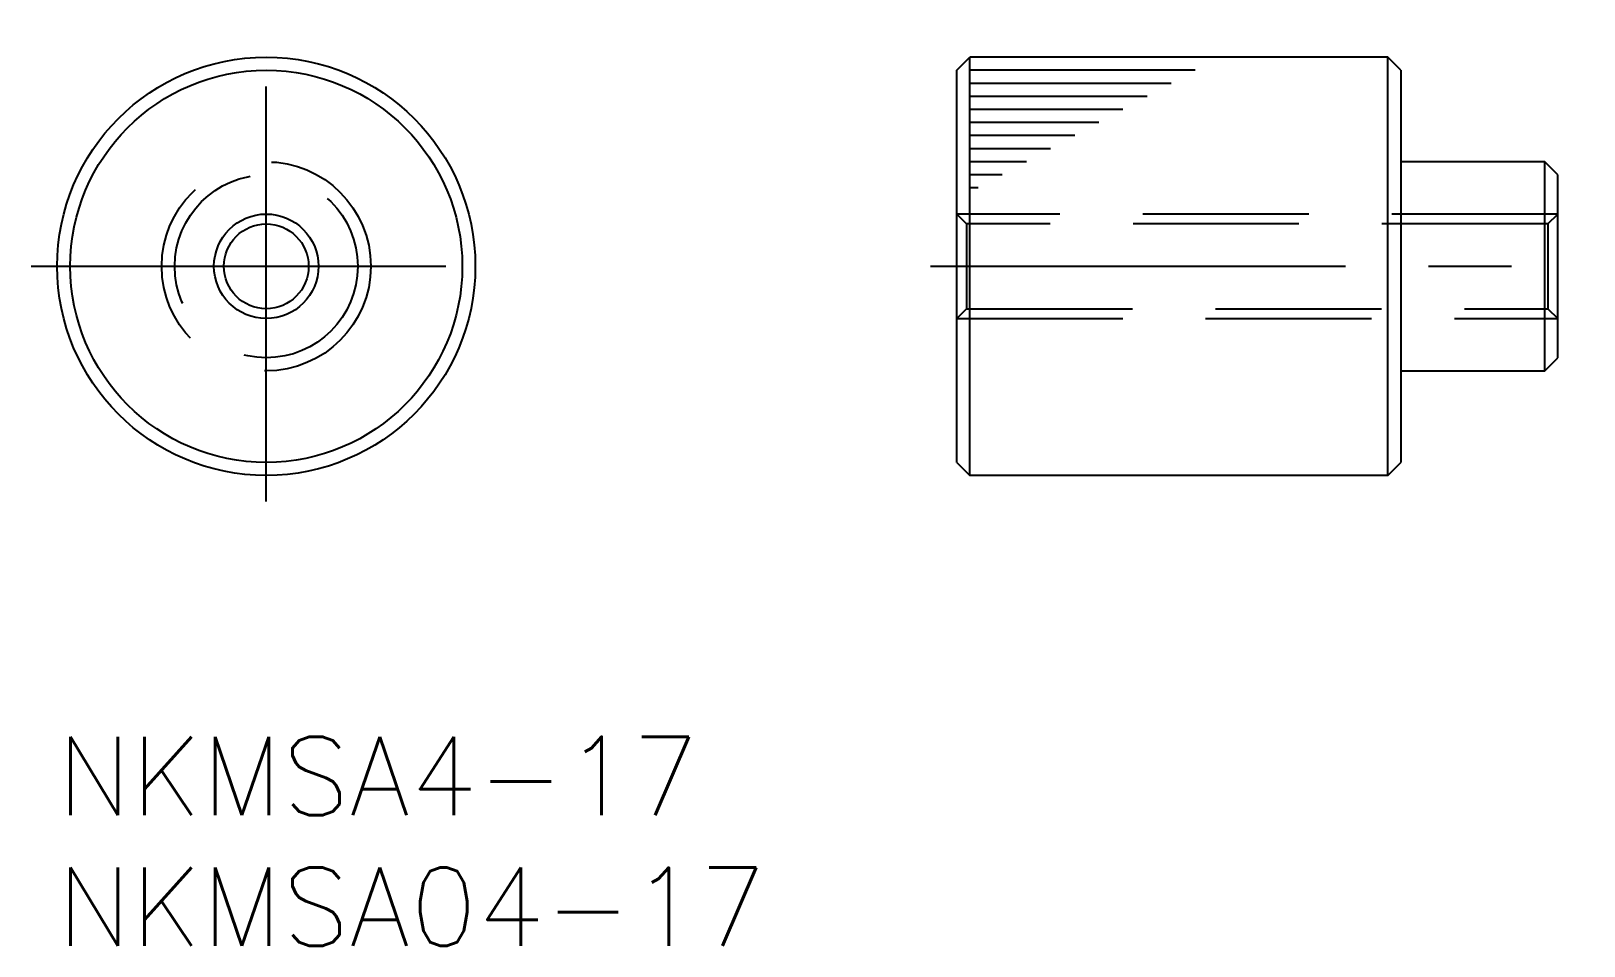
# Model space of a CAD drawing. Extents: x -1 to 58.4, y -8 to 27.
import ezdxf

# ---------------------------------------------------------------- set-up
doc = ezdxf.new("R2010")
doc.units = 0
doc.header["$LTSCALE"] = 0.5
doc.linetypes.add('CENTER', pattern=[50.8, 31.75, -6.35, 6.35, -6.35])
doc.linetypes.add('DASHED', pattern=[19.05, 12.7, -6.35])
for name, color, linetype in [('MSM_CENTER', 1, 'CENTER'), ('MSM_CONTINUOUS', 7, 'CONTINUOUS'), ('MSM_DASHED', 4, 'DASHED'), ('MSM_NARROW', 5, 'CONTINUOUS'), ('MSM_PART_NUMBER', 7, 'CONTINUOUS')]:
    doc.layers.add(name, color=color, linetype=linetype)
doc.styles.get("Standard").update_dxf_attribs({"font": 'txt.shx', "height": 3, "bigfont": 'bigfont.shx'})

# ---------------------------------------------------------------- blocks, each defined once
blk = doc.blocks.new('*U2')
at = {"layer": 'MSM_PART_NUMBER'}
blk.add_text('NKMSA4-17', height=3, dxfattribs=at).set_placement((0, -3))
blk = doc.blocks.new('*U3')
at = {"layer": 'MSM_PART_NUMBER'}
blk.add_text('NKMSA04-17', height=3, dxfattribs=at).set_placement((0, -8))

msp = doc.modelspace()

# ---------------------------------------------------------------- linework, layer by layer
at = {"layer": 'MSM_CENTER'}
for p, q in [((8, 9), (8, 27)), ((-1, 18), (17, 18)), ((33.421, 18), (58.421, 18))]:
    msp.add_line(p, q, dxfattribs=at)
at = {"layer": 'MSM_CONTINUOUS'}
for p, q in [((34.421, 25.5), (34.921, 26)), ((34.921, 10), (34.921, 26)), ((50.921, 26), (34.921, 26)), ((50.921, 10), (50.921, 26)), ((51.421, 25.5), (50.921, 26)), ((34.421, 10.5), (34.421, 25.5)), ((51.421, 25.5), (51.421, 10.5)), ((56.921, 22), (51.421, 22)), ((56.921, 14), (56.921, 22)), ((57.421, 21.5), (56.921, 22)), ((57.421, 14.5), (57.421, 21.5)), ((56.921, 14), (57.421, 14.5)), ((51.421, 14), (56.921, 14)), ((34.421, 10.5), (34.921, 10)), ((50.921, 10), (51.421, 10.5)), ((50.921, 10), (34.921, 10))]:
    msp.add_line(p, q, dxfattribs=at)
for radius in [8, 7.5, 1.621]:
    msp.add_circle((8, 18), radius, dxfattribs=at)
at = {"layer": 'MSM_DASHED'}
for p, q in [((57.421, 20), (34.421, 20)), ((34.8, 19.621), (34.421, 20)), ((34.8, 19.621), (34.8, 16.379)), ((57.042, 19.621), (34.8, 19.621)), ((57.042, 19.621), (57.421, 20)), ((57.042, 19.621), (57.042, 16.379)), ((34.421, 16), (34.8, 16.379)), ((34.8, 16.379), (57.042, 16.379)), ((57.042, 16.379), (57.421, 16)), ((34.421, 16), (57.421, 16))]:
    msp.add_line(p, q, dxfattribs=at)
for radius in [4, 3.5]:
    msp.add_circle((8, 18), radius, dxfattribs=at)
at = {"layer": 'MSM_NARROW'}
for p, q in [((43.549, 25.5), (34.921, 25.5)), ((42.626, 25), (34.921, 25)), ((41.703, 24.5), (34.921, 24.5)), ((40.78, 24), (34.921, 24)), ((39.857, 23.5), (34.921, 23.5)), ((38.934, 23), (34.921, 23)), ((38.011, 22.5), (34.921, 22.5)), ((37.088, 22), (34.921, 22)), ((36.165, 21.5), (34.921, 21.5)), ((35.242, 21), (34.921, 21))]:
    msp.add_line(p, q, dxfattribs=at)
msp.add_circle((8, 18), 2, dxfattribs=at)

# ---------------------------------------------------------------- block references
at = {"layer": 'MSM_CONTINUOUS'}
for name in ['*U2', '*U3']:
    msp.add_blockref(name, (0, 0), dxfattribs=at)

doc.saveas('drawing.dxf')
